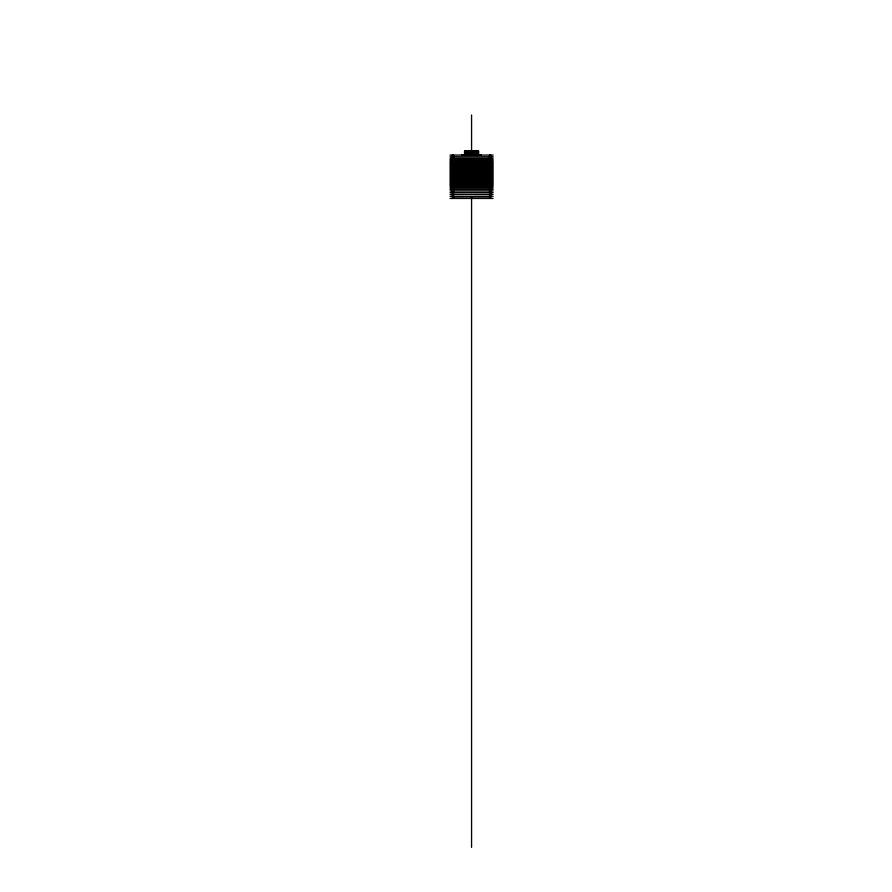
<?xml version="1.0" encoding="UTF-8"?>
<svg xmlns="http://www.w3.org/2000/svg" width="892" height="892" viewBox="0 0 892 892"><rect width="100%" height="100%" fill="white"/><g stroke="black" fill="none" stroke-linecap="round" stroke-linejoin="round"><path stroke-width="1.34" d="M478.424 155.041L478.424 150.96M465.49 150.96L465.479 155.041L465.512 152.32M478.268 150.96L477.922 155.041M465.312 155.041L465.334 150.96M468.835 155.041L468.846 150.96M476.752 150.96L476.729 155.041L476.551 150.96M473.061 155.041L473.094 150.96L473.284 155.041M465.178 150.96L464.977 155.041L465.033 150.96L465.033 155.041L465.167 152.32M468.4 155.041L468.445 150.96M476.339 150.96L476.295 155.041L476.138 150.96M464.81 155.041L464.877 150.96M477.599 155.041L477.644 150.96M472.526 155.041L472.582 150.96L472.749 155.041M477.488 150.96L477.164 155.041L477.164 150.96M467.965 155.041L468.032 150.96M475.927 150.96L475.86 155.041L475.726 150.96M471.991 155.041L472.08 150.96L472.214 155.041M467.62 150.96L467.531 155.041L467.408 150.96M475.514 150.96L475.436 155.041L475.313 150.96M471.455 155.041L471.567 150.96L471.678 155.041M467.207 150.96L467.096 155.041L466.995 150.96M475.102 150.96L475.001 155.041L474.912 150.96M466.795 150.96L466.672 155.041L466.583 150.96M470.931 155.041L471.065 150.96L471.143 155.041M474.7 150.96L474.566 155.041L474.499 150.96M466.237 155.041L466.382 150.96M474.288 150.96L474.131 155.041L474.087 150.96M470.396 155.041L470.552 150.96L470.608 155.041M469.861 155.041L470.039 150.96L470.073 155.041M461.945 154.795L481.189 154.795M450.014 155.074L493.12 155.074M450.014 156.758L452.333 156.758M453.537 156.758L489.597 156.758M490.801 156.758L493.12 156.758M450.014 158.263L452.333 158.263M453.537 158.263L489.597 158.263M490.801 158.263L493.12 158.263M450.014 159.601L452.333 159.601M453.537 159.601L489.597 159.601M490.801 159.601L493.12 159.601M450.014 160.816L452.333 160.816M453.537 160.816L489.597 160.816M490.801 160.816L493.12 160.816M450.014 161.842L452.333 161.842M453.537 161.842L489.597 161.842M490.801 161.842L493.12 161.842M450.014 162.879L452.333 162.879M453.537 162.879L489.597 162.879M490.801 162.879L493.12 162.879M450.014 163.905L452.333 163.905M453.537 163.905L489.597 163.905M490.801 163.905L493.12 163.905M450.014 164.931L452.333 164.931M453.537 164.931L489.597 164.931M490.801 164.931L493.12 164.931M450.014 165.968L452.333 165.968M453.537 165.968L489.597 165.968M490.801 165.968L493.12 165.968M450.014 166.994L452.333 166.994M453.537 166.994L489.597 166.994M490.801 166.994L493.12 166.994M450.014 168.019L452.333 168.019M453.537 168.019L489.597 168.019M490.801 168.019L493.12 168.019M450.014 169.045L452.333 169.045M453.537 169.045L489.597 169.045M490.801 169.045L493.12 169.045M450.014 170.082L452.333 170.082M453.537 170.082L489.597 170.082M490.801 170.082L493.12 170.082M450.014 171.108L452.333 171.108M453.537 171.108L489.597 171.108M490.801 171.108L493.12 171.108M450.014 172.134L452.333 172.134M453.537 172.134L489.597 172.134M490.801 172.134L493.12 172.134M450.014 173.171L452.333 173.171M453.537 173.171L489.597 173.171M490.801 173.171L493.12 173.171M450.014 174.196L452.333 174.196M453.537 174.196L489.597 174.196M490.801 174.196L493.12 174.196M450.014 175.222L452.333 175.222M453.537 175.222L489.597 175.222M490.801 175.222L493.12 175.222M450.014 176.259L452.333 176.259M453.537 176.259L489.597 176.259M490.801 176.259L493.12 176.259M450.014 177.285L452.333 177.285M453.537 177.285L489.597 177.285M490.801 177.285L493.12 177.285M450.014 178.311L452.333 178.311M453.537 178.311L489.597 178.311M490.801 178.311L493.12 178.311M450.014 179.348L452.333 179.348M453.537 179.348L489.597 179.348M490.801 179.348L493.12 179.348M450.014 180.374L452.333 180.374M453.537 180.374L489.597 180.374M490.801 180.374L493.12 180.374M450.014 181.399L452.333 181.399M453.537 181.399L489.597 181.399M490.801 181.399L493.12 181.399M450.014 182.436L452.333 182.436M453.537 182.436L489.597 182.436M490.801 182.436L493.12 182.436M450.014 183.462L452.333 183.462M453.537 183.462L489.597 183.462M490.801 183.462L493.12 183.462M450.014 184.521L452.333 184.521M453.537 184.521L489.597 184.521M490.801 184.521L493.12 184.521M450.014 185.581L452.333 185.581M453.537 185.581L489.597 185.581M490.801 185.581L493.12 185.581M450.014 186.762L452.333 186.762M453.537 186.762L489.597 186.762M490.801 186.762L493.12 186.762M450.014 188.045L452.333 188.045M453.537 188.045L489.597 188.045M490.801 188.045L493.12 188.045M450.014 189.45L452.333 189.45M453.537 189.45L489.597 189.45M490.801 189.45L493.12 189.45M450.014 190.977L452.333 190.977M453.537 190.977L489.597 190.977M490.801 190.977L493.12 190.977M450.014 192.627L452.333 192.627M453.537 192.627L489.597 192.627M490.801 192.627L493.12 192.627M450.014 194.411L452.333 194.411M453.537 194.411L489.597 194.411M490.801 194.411L493.12 194.411M450.014 196.34L452.333 196.34M453.537 196.34L489.597 196.34M490.801 196.34L493.12 196.34M452.935 198.135L490.199 198.135M450.014 198.437L493.12 198.437M469.047 150.96L469.203 155.041M468.646 150.96L468.768 155.041M468.233 150.96L468.333 155.041M467.821 150.96L467.91 155.041M490.801 155.074L490.801 198.437M490.21 155.074L490.21 198.437M489.541 155.074L489.597 198.437M478.58 155.041L478.58 150.96L464.554 150.96L464.554 155.041M473.875 150.96L473.875 155.041M473.674 150.96L473.674 155.041M473.596 150.96L473.596 155.041M471.567 114.99L471.567 151.083M471.567 196.887L471.567 847.4M469.538 150.96L469.538 155.041M469.46 150.96L469.46 155.041M469.259 150.96L469.259 155.041M466.17 150.96L465.802 155.041M453.537 155.074L453.537 198.437M452.924 155.074L452.924 198.437M452.378 155.074L452.333 198.437M465.646 150.96L465.635 155.041L465.657 150.96M477.8 150.96L477.755 155.041L477.789 150.96M464.71 150.96L464.654 155.041L464.71 150.96M477.008 155.041L477.008 150.96L476.964 155.041"/></g></svg>
